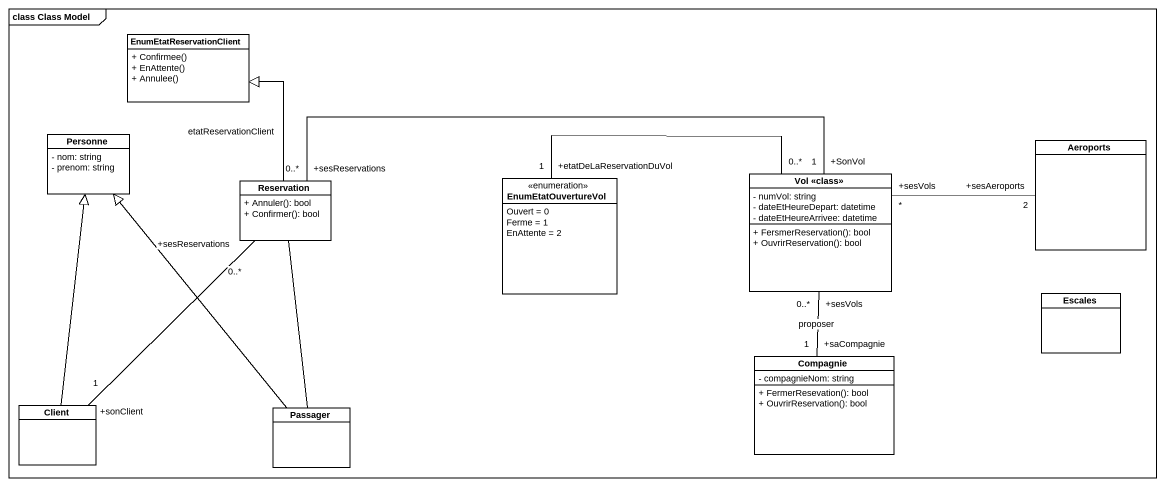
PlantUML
@startuml
mainframe class Class Model
hide circle
hide empty members
skinparam classAttributeIconSize 0
class EnumEtatReservationClient {
  + Confirmee()
  + EnAttente()
  + Annulee()
}
class Personne {
  - nom: string
  - prenom: string
}
class Aeroports
class Reservation {
  + Annuler(): bool
  + Confirmer(): bool
}
enum EnumEtatOuvertureVol {
  Ouvert = 0
  Ferme = 1
  EnAttente = 2
}
class "Vol <<class>>" as Vol_class {
  - numVol: string
  - dateEtHeureDepart: datetime
  - dateEtHeureArrivee: datetime
  + FersmerReservation(): bool
  + OuvrirReservation(): bool
}
class Escales
class Compagnie {
  - compagnieNom: string
  + FermerResevation(): bool
  + OuvrirReservation(): bool
}
class Client
class Passager
Reservation -up-|> EnumEtatReservationClient : etatReservationClient
Reservation "+sesReservations\n0..*" -right- "+SonVol\n1" Vol_class
Vol_class "+sesVols\n*" -right- "+sesAeroports\n2" Aeroports
Vol_class "0..*" -left- "+etatDeLaReservationDuVol\n1" EnumEtatOuvertureVol
Vol_class "+sesVols\n0..*" -- "+saCompagnie\n1" Compagnie : proposer
Client -up-|> Personne
Client "+sonClient\n1" -up- "+sesReservations\n0..*" Reservation
Passager -up-|> Personne
Passager -up- Reservation
@enduml
